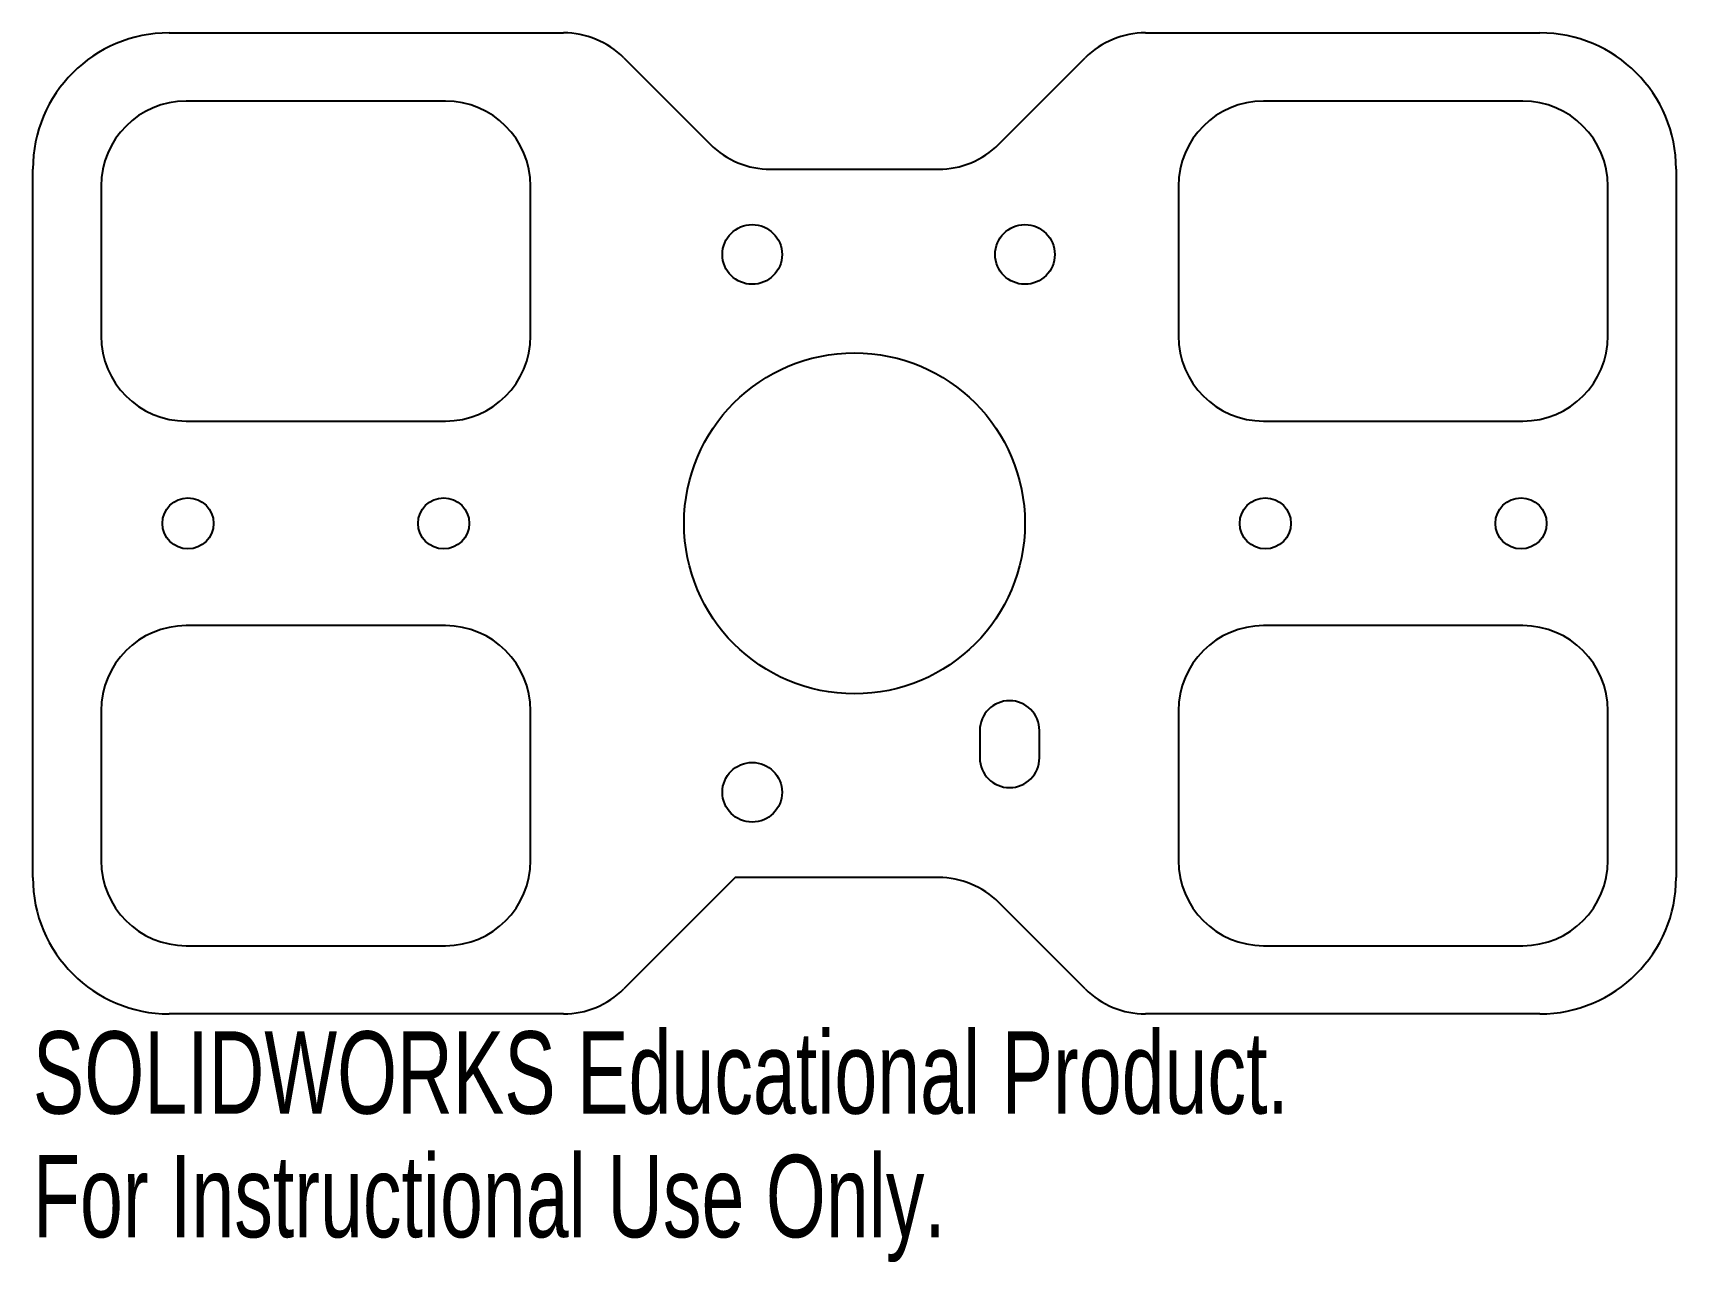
# Model space of a CAD drawing. Header units: millimetres. Extents: x -48.2 to 48.2, y -43.3 to 28.8.
import ezdxf

# ---------------------------------------------------------------- set-up
doc = ezdxf.new("R2010")
doc.units = ezdxf.units.MM
doc.styles.add('SLDTEXTSTYLE0', font='TXT', dxfattribs={"width": 0.7})

msp = doc.modelspace()

# ---------------------------------------------------------------- linework, layer by layer
at = {"color": 7, "linetype": 'Continuous', "lineweight": 25}
for p, q in [((-40.2, 28.775), (-17.071, 28.775)), ((17.071, 28.775), (40.2, 28.775)), ((-13.536, 27.311), (-8.464, 22.239)), ((8.464, 22.239), (13.536, 27.311)), ((-24, 24.775), (-39.2, 24.775)), ((39.2, 24.775), (24, 24.775)), ((-48.2, -20.775), (-48.2, 20.775)), ((-4.929, 20.775), (4.929, 20.775)), ((48.2, 20.775), (48.2, -20.775)), ((-44.2, 19.775), (-44.2, 11)), ((-19, 11), (-19, 19.775)), ((19, 19.775), (19, 11)), ((44.2, 11), (44.2, 19.775)), ((-39.2, 6), (-24, 6)), ((24, 6), (39.2, 6)), ((-24, -6), (-39.2, -6)), ((39.2, -6), (24, -6)), ((-44.2, -11), (-44.2, -19.775)), ((-19, -19.775), (-19, -11)), ((19, -11), (19, -19.775)), ((44.2, -19.775), (44.2, -11)), ((7.35, -12.152), (7.35, -13.752)), ((10.85, -13.752), (10.85, -12.152)), ((-7, -20.775), (-13.536, -27.311)), ((4.929, -20.775), (-7, -20.775)), ((13.536, -27.311), (8.464, -22.239)), ((-39.2, -24.775), (-24, -24.775)), ((24, -24.775), (39.2, -24.775)), ((-17.071, -28.775), (-40.2, -28.775)), ((40.2, -28.775), (17.071, -28.775))]:
    msp.add_line(p, q, dxfattribs=at)
for centre, radius in [((-6, 15.775), 1.75), ((10, 15.775), 1.75), ((0, 0), 10), ((-39.1, 0), 1.5), ((-24.1, 0), 1.5), ((24.1, 0), 1.5), ((39.1, 0), 1.5), ((-6, -15.775), 1.75)]:
    msp.add_circle(centre, radius, dxfattribs=at)
for centre, radius, start, end in [((-40.2, 20.775), 8, 90, 180), ((-17.071, 23.775), 5, 45, 90), ((17.071, 23.775), 5, 90, 135), ((40.2, 20.775), 8, 0, 90), ((-39.2, 19.775), 5, 90, 180), ((-24, 19.775), 5, 0, 90), ((24, 19.775), 5, 90, 180), ((39.2, 19.775), 5, 0, 90), ((-4.929, 25.775), 5, 225, 270), ((4.929, 25.775), 5, 270, 315), ((-39.2, 11), 5, 180, 270), ((-24, 11), 5, 270, 0), ((24, 11), 5, 180, 270), ((39.2, 11), 5, 270, 0), ((-39.2, -11), 5, 90, 180), ((-24, -11), 5, 0, 90), ((24, -11), 5, 90, 180), ((39.2, -11), 5, 0, 90), ((9.1, -12.152), 1.75, 0, 180), ((9.1, -13.752), 1.75, 180, 0), ((-39.2, -19.775), 5, 180, 270), ((-24, -19.775), 5, 270, 0), ((24, -19.775), 5, 180, 270), ((39.2, -19.775), 5, 270, 0), ((-40.2, -20.775), 8, 180, 270), ((4.929, -25.775), 5, 45, 90), ((40.2, -20.775), 8, 270, 0), ((-17.071, -23.775), 5, 270, 315), ((17.071, -23.775), 5, 225, 270)]:
    msp.add_arc(centre, radius, start, end, dxfattribs=at)

# ---------------------------------------------------------------- texts
at = {"color": 7, "linetype": 'Continuous', "char_height": 4.83362, "attachment_point": 1, "style": 'SLDTEXTSTYLE0'}
for s, insert in [('SOLIDWORKS Educational Product.', (-48.2, -29.795)), ('For Instructional Use Only.', (-48.2, -37.045))]:
    msp.add_mtext(s, dxfattribs=dict(at, insert=insert))

doc.saveas('drawing.dxf')
